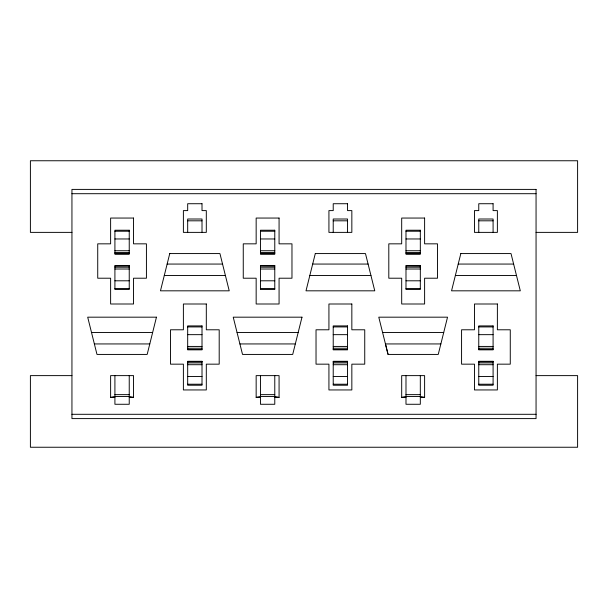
<?xml version="1.0" encoding="UTF-8"?>
<svg xmlns="http://www.w3.org/2000/svg" width="608" height="608" viewBox="0 0 608 608"><rect width="100%" height="100%" fill="white"/><g stroke="black" fill="none" stroke-linecap="round" stroke-linejoin="round"><path stroke-width="0.91" d="M110.618 397.396L114.912 396.446L129.238 396.446L133.54 397.396L133.54 375.622L110.618 375.622L110.618 397.396L114.912 397.396M256.158 397.396L260.452 396.446L274.778 396.446L279.072 397.396L279.072 375.622L256.158 375.622L256.158 397.396L260.452 397.396M401.69 397.396L405.992 396.446L420.318 396.446L424.612 397.396L424.612 375.622L401.69 375.622L401.69 397.396L405.992 397.396M71.942 193.701L536.058 193.701M187.682 220.81L202.008 220.81M333.222 220.81L347.548 220.81M478.762 220.81L493.088 220.81M114.912 231.23L129.238 231.23M260.452 231.23L274.778 231.23M405.992 231.23L420.318 231.23M71.942 232.378L30.4 232.378L30.4 160.755L577.6 160.755L577.6 232.378L536.058 232.378M114.912 238.967L129.238 238.967M260.452 238.967L274.778 238.967M405.992 238.967L420.318 238.967M114.912 250.739L129.238 250.739M260.452 250.739L274.778 250.739M405.992 250.739L420.318 250.739M114.912 252.548L129.238 252.548M260.452 252.548L274.778 252.548M405.992 252.548L420.318 252.548M114.912 253.718L129.238 253.718M260.452 253.718L274.778 253.718M405.992 253.718L420.318 253.718M167.139 264.062L222.551 264.062M312.679 264.062L368.091 264.062M458.212 264.062L513.631 264.062M114.912 266.046L129.238 265.947M260.452 265.947L274.778 266.046M405.992 265.947L420.318 266.046M114.912 267.208L129.238 267.208M260.452 267.208L274.778 267.208M405.992 267.208L420.318 267.208M114.912 269.017L129.238 269.017M260.452 269.017L274.778 269.017M405.992 269.017L420.318 269.017M164.282 275.523L225.408 275.523M309.822 275.523L370.948 275.523M455.362 275.523L516.488 275.523M114.912 280.797L129.238 280.797M260.452 280.797L274.778 280.797M405.992 280.797L420.318 280.797M114.912 288.526L129.238 288.526M260.452 288.526L274.778 288.526M405.992 288.526L420.318 288.526M187.682 326.922L202.008 326.922M333.222 326.922L347.548 326.922M478.762 326.922L493.088 326.922M91.512 332.477L152.638 332.477M237.052 332.477L298.178 332.477M382.592 332.477L443.718 332.477M187.682 334.658L202.008 334.658M333.222 334.658L347.548 334.658M478.762 334.658L493.088 334.658M94.369 343.938L149.788 343.938M239.909 343.938L295.321 343.938M440.861 343.938L385.449 343.938L388.064 354.426L438.246 354.426L447.534 317.178L378.776 317.178L388.064 354.426M187.682 346.431L202.008 346.431M333.222 346.431L347.548 346.431M478.762 346.431L493.088 346.431M187.682 348.24L202.008 348.24M333.222 348.24L347.548 348.24M478.762 348.24L493.088 348.24M187.682 349.402L202.008 349.501M333.222 349.501L347.548 349.501M478.762 349.402L493.088 349.501M187.682 361.73L202.008 361.73M333.222 361.73L347.548 361.73M478.762 361.73L493.088 361.73M187.682 362.9L202.008 362.9M333.222 362.9L347.548 362.9M478.762 362.9L493.088 362.9M187.682 364.709L202.008 364.709M333.222 364.709L347.548 364.709M478.762 364.709L493.088 364.709M71.942 375.622L30.4 375.622L30.4 447.245L577.6 447.245L577.6 375.622L536.058 375.622M187.682 376.481L202.008 376.481M333.222 376.481L347.548 376.481M478.762 376.481L493.088 376.481M187.682 384.218L202.008 384.218M333.222 384.218L347.548 384.218M478.762 384.218L493.088 384.218M114.912 394.638L129.238 394.638M260.452 394.638L274.778 394.638M405.992 394.638L420.318 394.638M129.238 397.396L133.54 397.396M274.778 397.396L279.072 397.396M420.318 397.396L424.612 397.396M71.942 414.299L536.058 414.299M493.088 232.378L493.088 219.009L478.762 219.009L478.762 232.378M420.318 375.622L420.318 404.274L405.992 404.274L405.992 375.622M347.548 232.378L347.548 219.009L333.222 219.009L333.222 232.378M274.778 375.622L274.778 404.274L260.452 404.274L260.452 375.622M202.008 232.378L202.008 219.009L187.682 219.009L187.682 232.378M129.238 375.622L129.238 404.274L114.912 404.274L114.912 375.622M169.754 253.574L160.466 290.822L229.224 290.822L219.936 253.574L169.754 253.574M156.454 317.178L147.174 354.426L96.984 354.426L87.696 317.178L156.454 317.178M315.294 253.574L306.006 290.822L374.764 290.822L365.476 253.574L315.294 253.574M301.994 317.178L292.706 354.426L242.524 354.426L233.236 317.178L301.994 317.178M460.826 253.574L451.546 290.822L520.304 290.822L511.016 253.574L460.826 253.574M536.058 189.4L71.942 189.4L71.942 418.6L536.058 418.6L536.058 189.4M202.008 203.726L187.682 203.726L187.682 210.604L183.388 210.604L183.388 232.378L206.31 232.378L206.31 210.604L202.008 210.604L202.008 203.726M347.548 203.726L333.222 203.726L333.222 210.604L328.928 210.604L328.928 232.378L351.842 232.378L351.842 210.604L347.548 210.604L347.548 203.726M493.088 203.726L478.762 203.726L478.762 210.604L474.46 210.604L474.46 232.378L497.382 232.378L497.382 210.604L493.088 210.604L493.088 203.726M133.54 218.052L110.618 218.052L110.618 243.838L97.728 243.838L97.728 278.213L110.618 278.213L110.618 304L133.54 304L133.54 278.213L146.429 278.213L146.429 243.838L133.54 243.838L133.54 218.052M279.072 218.052L256.158 218.052L256.158 243.838L243.261 243.838L243.261 278.213L256.158 278.213L256.158 304L279.072 304L279.072 278.213L291.969 278.213L291.969 243.838L279.072 243.838L279.072 218.052M424.612 218.052L401.69 218.052L401.69 243.838L388.801 243.838L388.801 278.213L401.69 278.213L401.69 304L424.612 304L424.612 278.213L437.502 278.213L437.502 243.838L424.612 243.838L424.612 218.052M129.238 230.227L114.912 230.227L114.912 254.152L129.238 254.152L129.238 230.227M274.778 230.227L260.452 230.227L260.452 254.152L274.778 254.152L274.778 230.227M420.318 230.227L405.992 230.227L405.992 254.152L420.318 254.152L420.318 230.227M129.238 265.612L114.912 265.612L114.912 289.537L129.238 289.537L129.238 265.612M274.778 265.612L260.452 265.612L260.452 289.537L274.778 289.537L274.778 265.612M420.318 265.612L405.992 265.612L405.992 289.537L420.318 289.537L420.318 265.612M206.31 304L183.388 304L183.388 329.787L170.498 329.787L170.498 364.162L183.388 364.162L183.388 389.948L206.31 389.948L206.31 364.162L219.199 364.162L219.199 329.787L206.31 329.787L206.31 304M351.842 304L328.928 304L328.928 329.787L316.031 329.787L316.031 364.162L328.928 364.162L328.928 389.948L351.842 389.948L351.842 364.162L364.739 364.162L364.739 329.787L351.842 329.787L351.842 304M497.382 304L474.46 304L474.46 329.787L461.571 329.787L461.571 364.162L474.46 364.162L474.46 389.948L497.382 389.948L497.382 364.162L510.272 364.162L510.272 329.787L497.382 329.787L497.382 304M202.008 325.911L187.682 325.911L187.682 349.836L202.008 349.836L202.008 325.911M347.548 325.911L333.222 325.911L333.222 349.836L347.548 349.836L347.548 325.911M493.088 325.911L478.762 325.911L478.762 349.836L493.088 349.836L493.088 325.911M202.008 361.296L187.682 361.296L187.682 385.229L202.008 385.229L202.008 361.296M347.548 361.296L333.222 361.296L333.222 385.229L347.548 385.229L347.548 361.296M493.088 361.296L478.762 361.296L478.762 385.229L493.088 385.229L493.088 361.296"/></g></svg>
